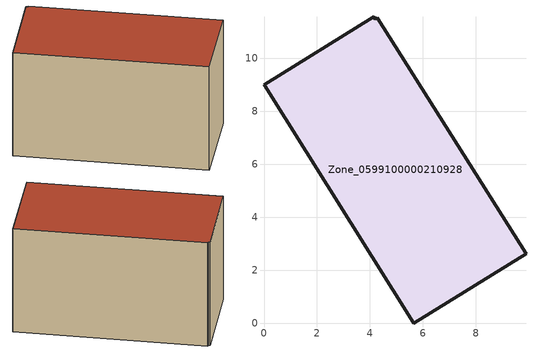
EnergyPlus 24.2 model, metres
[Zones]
Zone_0599100000210928
 floor ground (C_G): 4.28,11.54 9.89,2.62 5.65,0 0,9 4.14,11.58 4.19,11.49 z0
 wall outside (C_F): 5.65,0 9.89,2.62 4.28,11.54 4.19,11.49 4.14,11.58 0,9 5.65,0 z0:6.41
 roof outside (C_R): 9.89,2.62 4.28,11.54 4.19,11.49 4.14,11.58 0,9 5.65,0 z6.41
[BUILDING]
Pand.0599100000210928: North Axis=0; Terrain=City; Loads Convergence Tolerance Value=0.04; Temperature Convergence Tolerance Value=0.4; Solar Distribution=FullExterior; Maximum Number of Warmup Days=25; Minimum Number of Warmup Days=1
[Site:Location]
Rotterdam.The.Hague.AP_ZH_NLD Design_Conditions: Latitude=51.96; Longitude=4.45; Time Zone=1; Elevation=-4.5
[SITE:GROUNDTEMPERATURE:BUILDINGSURFACE]
18, 18, 18, 18, 18, 18, 18, 18, 18, 18, 18, 18
[MATERIAL] Thermal Absorptance=0.9; Solar Absorptance=0.7; Visible Absorptance=0.7
Name | Roughness | Thickness | Conductivity | Density | Specific Heat
G.TI.1946 | MediumSmooth | 0.15 | 1 | 540 | 1210
F.TI.1946 | Rough | 0.3 | 0.857143 | 1920 | 840
R.TI.1946 | MediumRough | 0.2 | 0.1 | 1500 | 1000
[CONSTRUCTION]
C_G: G.TI.1946
C_F: F.TI.1946
C_R: R.TI.1946
[ZONE]
Zone_0599100000210928: Type=1; Multiplier=1; Ceiling Height=Autocalculate; Volume=Autocalculate; Floor Area=autocalculate; Part of Total Floor Area=Yes
[ZONEINFILTRATION:DESIGNFLOWRATE]
Infil_Zone_0599100000210928: Zone or ZoneList or Space or SpaceList=Zone_0599100000210928; Schedule=AlwaysOn; Design Flow Rate Calculation Method=Flow/Area; Flow Rate per Floor Area=0.003; Constant Term Coefficient=1; Temperature Term Coefficient=0; Velocity Term Coefficient=0; Velocity Squared Term Coefficient=0
[HVACTEMPLATE:ZONE:IDEALLOADSAIRSYSTEM]
Zone_0599100000210928: Maximum Heating Supply Air Temperature=50; Minimum Cooling Supply Air Temperature=13; Maximum Heating Supply Air Humidity Ratio=0.0156; Minimum Cooling Supply Air Humidity Ratio=0.0077; Heating Limit=NoLimit; Cooling Limit=NoLimit; Dehumidification Control Type=ConstantSensibleHeatRatio; Cooling Sensible Heat Ratio=0.7; Dehumidification Setpoint=60; Humidification Control Type=None; Humidification Setpoint=30; Outdoor Air Method=None; Outdoor Air Flow Rate per Person=0.00944; Outdoor Air Flow Rate per Zone Floor Area=0; Outdoor Air Flow Rate per Zone=0; Demand Controlled Ventilation Type=None; Outdoor Air Economizer Type=NoEconomizer; Heat Recovery Type=None; Sensible Heat Recovery Effectiveness=0.7; Latent Heat Recovery Effectiveness=0.65
[ZONECONTROL:THERMOSTAT]
ThermostatControl_Zone_0599100000210928: Zone or ZoneList=Zone_0599100000210928; Control Type Schedule=DualSetpointControlType; Control 1=Thermostat_Zone_0599100000210928; Temperature Difference Between Cutout And Setpoint=0
[THERMOSTATSETPOINT:DUALSETPOINT]
Thermostat_Zone_0599100000210928: Heating Setpoint Temperature Schedule=HeatingSetpoint_Zone_0599100000210928; Cooling Setpoint Temperature Schedule=CoolingSetpoint_Zone_0599100000210928
[SCHEDULE:COMPACT]
HeatingSetpoint_Zone_0599100000210928: Through: 12/31, For: AllDays, Until: 24:00, 21
CoolingSetpoint_Zone_0599100000210928: Through: 12/31, For: AllDays, Until: 24:00, 24
DualSetpointControlType: Through: 12/31, For: AllDays, Until: 24:00, 4
AlwaysOn: Through: 12/31, For: AllDays, Until: 24:00, 1
